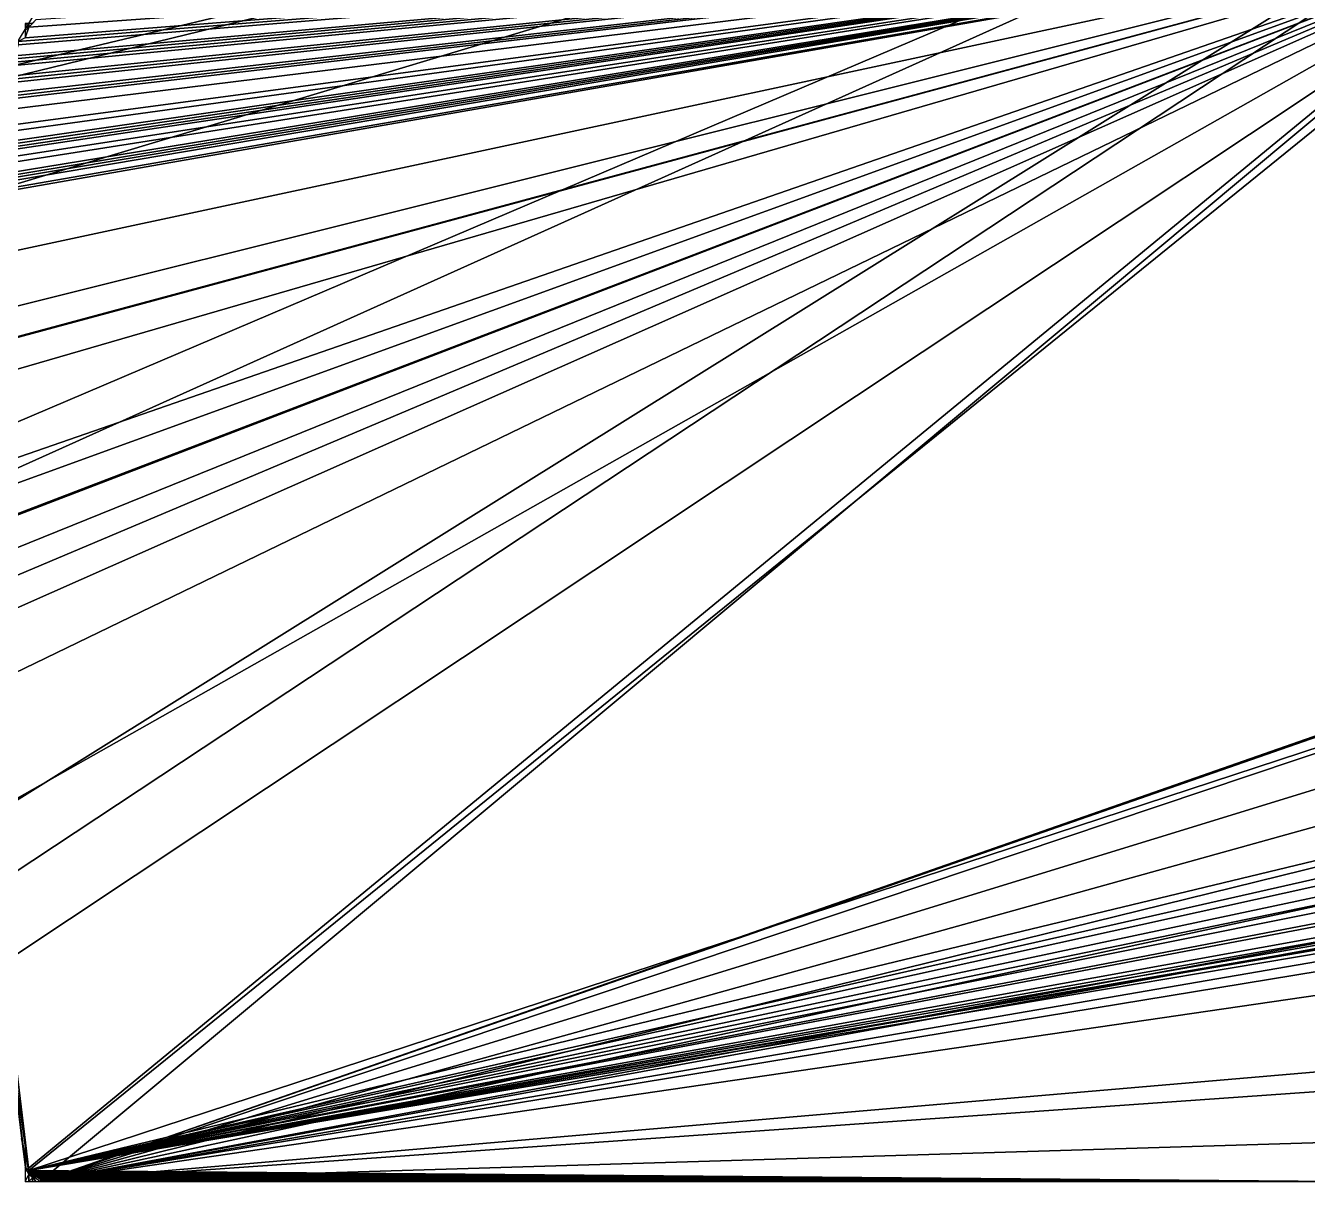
# Model space of a CAD drawing. Header units: metres. Extents: x -1103 to 901, y -902 to 905.
# Drawn here: x -582 to 133, y -900 to -255 of the extents above; entities that cross this region are included whole.
import ezdxf

# ---------------------------------------------------------------- set-up
doc = ezdxf.new("R2010")
doc.units = ezdxf.units.M
for name, color, linetype in [('OSM_BUILDING_ROOFS', 1, 'CONTINUOUS'), ('OSM_BUILDING_WALLS', 8, 'CONTINUOUS'), ('OSM_TERRAIN', 3, 'CONTINUOUS'), ('OSM_WATER_OUTLINES', 4, 'CONTINUOUS'), ('OSM_WATER_SURFACE', 5, 'CONTINUOUS')]:
    doc.layers.add(name, color=color, linetype=linetype)

msp = doc.modelspace()

# ---------------------------------------------------------------- linework, layer by layer
at = {"layer": 'OSM_BUILDING_ROOFS'}
msp.add_3dface([(-638.67, -235.55, 10.97), (-626.29, -274.95, 10.97), (-572.23, -186.63, 10.97)], dxfattribs=at)
at = {"layer": 'OSM_BUILDING_WALLS'}
for points in [[(-626.29, -274.95, 5.77), (-572.23, -186.63, 5.77), (-572.23, -186.63, 10.97)], [(-626.29, -274.95, 5.77), (-572.23, -186.63, 10.97), (-626.29, -274.95, 10.97)]]:
    msp.add_3dface(points, dxfattribs=at)
at = {"layer": 'OSM_TERRAIN'}
for points in [[(284, -194), (-640, -392), (-636, -424)], [(-640, -392), (284, -194), (-640, -356)], [(-640, -356), (284, -194), (-638, -354)], [(-638, -354), (284, -194), (-638, -350)], [(-638, -350), (284, -194), (-636, -348)], [(-634, -442), (284, -194), (-636, -442)], [(-636, -424), (-636, -442), (284, -194)], [(-636, -348), (284, -194), (-634, -346)], [(-634, -442), (-632, -460), (284, -194)], [(-634, -346), (284, -194), (-632, -344)], [(284, -194), (-632, -460), (-626, -510)], [(284, -194), (-630, -338), (-632, -344)], [(-626, -334), (-630, -338), (284, -194)], [(284, -194), (-626, -510), (-624, -524)], [(-626, -334), (284, -194), (-626, -330)], [(-626, -330), (284, -194), (-624, -328)], [(-622, -542), (284, -194), (-624, -542)], [(-624, -542), (284, -194), (-624, -524)], [(-624, -328), (284, -194), (-622, -326)], [(-620, -560), (284, -194), (-622, -542)], [(-622, -326), (284, -194), (-620, -324)], [(-620, -560), (-620, -576), (284, -194)], [(-620, -576), (-618, -594), (284, -194)], [(-620, -324), (284, -194), (-618, -318)], [(-612, -628), (284, -194), (-618, -594)], [(-618, -318), (284, -194), (-614, -314)], [(284, -194), (-608, -304), (-614, -314)], [(-604, -696), (284, -194), (-612, -628)], [(-608, -304), (284, -194), (-606, -298)], [(-606, -298), (284, -194), (-604, -296)], [(-604, -696), (-594, -778), (284, -194)], [(-604, -296), (284, -194), (-602, -294)], [(284, -194), (-600, -288), (-602, -294)], [(-600, -288), (284, -194), (-598, -286)], [(-598, -286), (284, -194), (-596, -284)], [(284, -194), (-594, -278), (-596, -284)], [(-594, -778), (-580, -894), (284, -194)], [(-594, -278), (284, -194), (-592, -276)], [(-592, -276), (284, -194), (-590, -274)], [(284, -194), (-588, -272), (-590, -274)], [(284, -194), (-586, -266), (-588, -272)], [(284, -194), (-586, -264), (-586, -266)], [(-586, -264), (284, -194), (-582, -262)], [(-582, -262), (284, -194), (-580, -256)], [(-580, -894), (254, -620), (284, -194)], [(284, -194), (-576, -252), (-580, -256)], [(-582, -256, 6.29), (-580, -256), (-582, -254, 6.18)], [(-580, -256), (-580, -254), (-582, -254, 6.18)], [(-582, -262), (-580, -256), (-582, -258)], [(-582, -258), (-580, -256), (-582, -256, 6.29)], [(-580, -256), (-576, -252), (-578, -254)], [(-580, -256), (-578, -254), (-580, -254)], [(-580, -894), (208, -704), (254, -620)], [(214, -714), (208, -704), (-580, -894)], [(-580, -894), (216, -718), (214, -714)], [(-580, -894), (220, -724), (216, -718)], [(-580, -894), (224, -728), (220, -724)], [(-580, -894), (228, -732), (224, -728)], [(-580, -894), (232, -738), (228, -732)], [(232, -740), (232, -738), (-580, -894)], [(238, -746), (232, -740), (-580, -894)], [(238, -746), (-580, -894), (242, -748)], [(-580, -894), (242, -750), (242, -748)], [(-580, -894), (244, -752), (242, -750)], [(-580, -894), (250, -754), (248, -752)], [(-580, -894), (248, -752), (244, -752)], [(-580, -894), (150, -900), (250, -754)], [(-592, -810), (-580, -894), (-594, -778)], [(-584, -876, 0.42), (-580, -894), (-592, -810)], [(-584, -876, 0.42), (-582, -892, 0.57), (-580, -894)], [(-582, -900, 0.68), (-580, -896, 0.61), (-582, -892, 0.57)], [(-580, -896, 0.61), (-580, -894), (-582, -892, 0.57)], [(-582, -900, 0.68), (-580, -900, 0.67), (-580, -896, 0.61)], [(-576, -900, 0.65), (-580, -894), (-578, -898, 0.63)], [(-576, -900, 0.65), (-574, -900, 0.64), (-580, -894)], [(-574, -900, 0.64), (-572, -900), (-580, -894)], [(-572, -900), (-570, -900), (-580, -894)], [(-568, -900), (-566, -900), (-580, -894)], [(-568, -900), (-580, -894), (-570, -900)], [(-566, -900), (-564, -900), (-580, -894)], [(-564, -900), (-562, -900), (-580, -894)], [(-560, -900), (-558, -900), (-580, -894)], [(-560, -900), (-580, -894), (-562, -900)], [(-558, -900), (-556, -900), (-580, -894)], [(-556, -900), (-554, -900), (-580, -894)], [(-554, -900), (-552, -900), (-580, -894)], [(-552, -900), (-550, -900), (-580, -894)], [(-548, -900), (-546, -900), (-580, -894)], [(-548, -900), (-580, -894), (-550, -900)], [(-546, -900), (-544, -900), (-580, -894)], [(-544, -900), (-542, -900), (-580, -894)], [(-540, -900), (-538, -900), (-580, -894)], [(-540, -900), (-580, -894), (-542, -900)], [(-538, -900), (-536, -900), (-580, -894)], [(-536, -900), (-534, -900), (-580, -894)], [(-532, -900), (-530, -900), (-580, -894)], [(-532, -900), (-580, -894), (-534, -900)], [(-530, -900), (-528, -900), (-580, -894)], [(-528, -900), (-526, -900), (-580, -894)], [(-524, -900), (-522, -900), (-580, -894)], [(-524, -900), (-580, -894), (-526, -900)], [(-522, -900), (-520, -900), (-580, -894)], [(-520, -900), (-518, -900), (-580, -894)], [(-516, -900), (-514, -900), (-580, -894)], [(-516, -900), (-580, -894), (-518, -900)], [(-514, -900), (-512, -900), (-580, -894)], [(-512, -900), (-510, -900), (-580, -894)], [(-508, -900), (-506, -900), (-580, -894)], [(-508, -900), (-580, -894), (-510, -900)], [(-506, -900), (-504, -900), (-580, -894)], [(-504, -900), (-502, -900), (-580, -894)], [(-500, -900), (-498, -900), (-580, -894)], [(-500, -900), (-580, -894), (-502, -900)], [(-498, -900), (-496, -900), (-580, -894)], [(-492, -900), (-490, -900), (-580, -894)], [(-492, -900), (-580, -894), (-494, -900)], [(-490, -900), (-488, -900), (-580, -894)], [(-488, -900), (-486, -900), (-580, -894)], [(-486, -900), (-484, -900), (-580, -894)], [(-484, -900), (-482, -900), (-580, -894)], [(-480, -900), (-478, -900), (-580, -894)], [(-480, -900), (-580, -894), (-482, -900)], [(-478, -900), (-476, -900), (-580, -894)], [(-476, -900), (-474, -900), (-580, -894)], [(-472, -900), (-470, -900), (-580, -894)], [(-472, -900), (-580, -894), (-474, -900)], [(-470, -900), (-468, -900), (-580, -894)], [(-468, -900), (-466, -900), (-580, -894)], [(-464, -900), (-462, -900), (-580, -894)], [(-464, -900), (-580, -894), (-466, -900)], [(-462, -900), (-460, -900), (-580, -894)], [(-460, -900), (-458, -900), (-580, -894)], [(-456, -900), (-454, -900), (-580, -894)], [(-456, -900), (-580, -894), (-458, -900)], [(-454, -900), (-452, -900), (-580, -894)], [(-452, -900), (-450, -900), (-580, -894)], [(-444, -900), (-442, -900), (-580, -894)], [(-444, -900), (-580, -894), (-446, -900)], [(-442, -900), (-440, -900), (-580, -894)], [(-440, -900), (-438, -900), (-580, -894)], [(-438, -900), (-436, -900), (-580, -894)], [(-432, -900), (-430, -900), (-580, -894)], [(-432, -900), (-580, -894), (-434, -900)], [(-430, -900), (-428, -900), (-580, -894)], [(-428, -900), (-426, -900), (-580, -894)], [(-424, -900), (-422, -900), (-580, -894)], [(-424, -900), (-580, -894), (-426, -900)], [(-422, -900), (-420, -900), (-580, -894)], [(-420, -900), (-418, -900), (-580, -894)], [(-416, -900), (-414, -900), (-580, -894)], [(-416, -900), (-580, -894), (-418, -900)], [(-414, -900), (-412, -900), (-580, -894)], [(-412, -900), (-410, -900), (-580, -894)], [(-410, -900), (-408, -900), (-580, -894)], [(-408, -900), (-406, -900), (-580, -894)], [(-404, -900), (-402, -900), (-580, -894)], [(-404, -900), (-580, -894), (-406, -900)], [(-402, -900), (-400, -900), (-580, -894)], [(-400, -900), (-398, -900), (-580, -894)], [(-396, -900), (-394, -900), (-580, -894)], [(-396, -900), (-580, -894), (-398, -900)], [(-394, -900), (-392, -900), (-580, -894)], [(-392, -900), (-390, -900), (-580, -894)], [(-388, -900), (-386, -900), (-580, -894)], [(-388, -900), (-580, -894), (-390, -900)], [(-386, -900), (-384, -900), (-580, -894)], [(-384, -900), (-382, -900), (-580, -894)], [(-382, -900), (-380, -900), (-580, -894)], [(-380, -900), (-378, -900), (-580, -894)], [(-376, -900), (-374, -900), (-580, -894)], [(-376, -900), (-580, -894), (-378, -900)], [(-374, -900), (-372, -900), (-580, -894)], [(-372, -900), (-370, -900), (-580, -894)], [(-368, -900), (-366, -900), (-580, -894)], [(-368, -900), (-580, -894), (-370, -900)], [(-366, -900), (-364, -900), (-580, -894)], [(-360, -900), (-358, -900), (-580, -894)], [(-360, -900), (-580, -894), (-362, -900)], [(-358, -900), (-356, -900), (-580, -894)], [(-356, -900), (-354, -900), (-580, -894)], [(-352, -900), (-350, -900), (-580, -894)], [(-350, -900), (-348, -900), (-580, -894)], [(-344, -900), (-342, -900), (-580, -894)], [(-344, -900), (-580, -894), (-346, -900)], [(-342, -900), (-340, -900), (-580, -894)], [(-340, -900), (-338, -900), (-580, -894)], [(-336, -900), (-334, -900), (-580, -894)], [(-336, -900), (-580, -894), (-338, -900)], [(-334, -900), (-332, -900), (-580, -894)], [(-332, -900), (-330, -900), (-580, -894)], [(-328, -900), (-326, -900), (-580, -894)], [(-328, -900), (-580, -894), (-330, -900)], [(-326, -900), (-324, -900), (-580, -894)], [(-324, -900), (-322, -900), (-580, -894)], [(-320, -900), (-318, -900), (-580, -894)], [(-320, -900), (-580, -894), (-322, -900)], [(-318, -900), (-316, -900), (-580, -894)], [(-316, -900), (-314, -900), (-580, -894)], [(-312, -900), (-310, -900), (-580, -894)], [(-312, -900), (-580, -894), (-314, -900)], [(-310, -900), (-308, -900), (-580, -894)], [(-308, -900), (-306, -900), (-580, -894)], [(-304, -900), (-302, -900), (-580, -894)], [(-304, -900), (-580, -894), (-306, -900)], [(-302, -900), (-300, -900), (-580, -894)], [(-300, -900), (-298, -900), (-580, -894)], [(-296, -900), (-294, -900), (-580, -894)], [(-296, -900), (-580, -894), (-298, -900)], [(-294, -900), (-292, -900), (-580, -894)], [(-292, -900), (-290, -900), (-580, -894)], [(-284, -900), (-282, -900), (-580, -894)], [(-284, -900), (-580, -894), (-286, -900)], [(-282, -900), (-280, -900), (-580, -894)], [(-280, -900), (-278, -900), (-580, -894)], [(-276, -900), (-274, -900), (-580, -894)], [(-276, -900), (-580, -894), (-278, -900)], [(-274, -900), (-272, -900), (-580, -894)], [(-272, -900), (-270, -900), (-580, -894)], [(-268, -900), (-266, -900), (-580, -894)], [(-268, -900), (-580, -894), (-270, -900)], [(-266, -900), (-264, -900), (-580, -894)], [(-264, -900), (-262, -900), (-580, -894)], [(-260, -900), (-258, -900), (-580, -894)], [(-260, -900), (-580, -894), (-262, -900)], [(-258, -900), (-256, -900), (-580, -894)], [(-256, -900), (-254, -900), (-580, -894)], [(-252, -900), (-250, -900), (-580, -894)], [(-250, -900), (-248, -900), (-580, -894)], [(-244, -900), (-242, -900), (-580, -894)], [(-244, -900), (-580, -894), (-246, -900)], [(-242, -900), (-240, -900), (-580, -894)], [(-240, -900), (-238, -900), (-580, -894)], [(-236, -900), (-234, -900), (-580, -894)], [(-236, -900), (-580, -894), (-238, -900)], [(-234, -900), (-232, -900), (-580, -894)], [(-232, -900), (-230, -900), (-580, -894)], [(-224, -900), (-222, -900), (-580, -894)], [(-224, -900), (-580, -894), (-226, -900)], [(-222, -900), (-220, -900), (-580, -894)], [(-220, -900), (-218, -900), (-580, -894)], [(-216, -900), (-214, -900), (-580, -894)], [(-216, -900), (-580, -894), (-218, -900)], [(-214, -900), (-212, -900), (-580, -894)], [(-212, -900), (-210, -900), (-580, -894)], [(-208, -900), (-206, -900), (-580, -894)], [(-208, -900), (-580, -894), (-210, -900)], [(-206, -900), (-204, -900), (-580, -894)], [(-204, -900), (-202, -900), (-580, -894)], [(-200, -900), (-198, -900), (-580, -894)], [(-200, -900), (-580, -894), (-202, -900)], [(-198, -900), (-196, -900), (-580, -894)], [(-196, -900), (-194, -900), (-580, -894)], [(-194, -900), (-192, -900), (-580, -894)], [(-192, -900), (-190, -900), (-580, -894)], [(-188, -900), (-186, -900), (-580, -894)], [(-188, -900), (-580, -894), (-190, -900)], [(-186, -900), (-184, -900), (-580, -894)], [(-184, -900), (-182, -900), (-580, -894)], [(-182, -900), (-180, -900), (-580, -894)], [(-180, -900), (-178, -900), (-580, -894)], [(-176, -900), (-174, -900), (-580, -894)], [(-176, -900), (-580, -894), (-178, -900)], [(-174, -900), (-172, -900), (-580, -894)], [(-172, -900), (-170, -900), (-580, -894)], [(-170, -900), (-168, -900), (-580, -894)], [(-164, -900), (-162, -900), (-580, -894)], [(-164, -900), (-580, -894), (-166, -900)], [(-162, -900), (-160, -900), (-580, -894)], [(-156, -900), (-154, -900), (-580, -894)], [(-156, -900), (-580, -894), (-158, -900)], [(-154, -900), (-152, -900), (-580, -894)], [(-152, -900), (-150, -900), (-580, -894)], [(-148, -900), (-146, -900), (-580, -894)], [(-148, -900), (-580, -894), (-150, -900)], [(-146, -900), (-144, -900), (-580, -894)], [(-144, -900), (-142, -900), (-580, -894)], [(-140, -900), (-138, -900), (-580, -894)], [(-140, -900), (-580, -894), (-142, -900)], [(-138, -900), (-136, -900), (-580, -894)], [(-136, -900), (-134, -900), (-580, -894)], [(-134, -900), (-132, -900), (-580, -894)], [(-132, -900), (-130, -900), (-580, -894)], [(-128, -900), (-126, -900), (-580, -894)], [(-128, -900), (-580, -894), (-130, -900)], [(-126, -900), (-124, -900), (-580, -894)], [(-124, -900), (-122, -900), (-580, -894)], [(-120, -900), (-118, -900), (-580, -894)], [(-120, -900), (-580, -894), (-122, -900)], [(-118, -900), (-116, -900), (-580, -894)], [(-116, -900), (-114, -900), (-580, -894)], [(-112, -900), (-110, -900), (-580, -894)], [(-112, -900), (-580, -894), (-114, -900)], [(-110, -900), (-108, -900), (-580, -894)], [(-104, -900), (-102, -900), (-580, -894)], [(-104, -900), (-580, -894), (-106, -900)], [(-102, -900), (-100, -900), (-580, -894)], [(-100, -900), (-98, -900), (-580, -894)], [(-96, -900), (-94, -900), (-580, -894)], [(-96, -900), (-580, -894), (-98, -900)], [(-94, -900), (-92, -900), (-580, -894)], [(-92, -900), (-90, -900), (-580, -894)], [(-88, -900), (-86, -900), (-580, -894)], [(-86, -900), (-84, -900), (-580, -894)], [(-84, -900), (-82, -900), (-580, -894)], [(-76, -900), (-74, -900), (-580, -894)], [(-76, -900), (-580, -894), (-78, -900)], [(-74, -900), (-72, -900), (-580, -894)], [(-72, -900), (-70, -900), (-580, -894)], [(-68, -900), (-66, -900), (-580, -894)], [(-68, -900), (-580, -894), (-70, -900)], [(-66, -900), (-64, -900), (-580, -894)], [(-64, -900), (-62, -900), (-580, -894)], [(-62, -900), (-60, -900), (-580, -894)], [(-60, -900), (-58, -900), (-580, -894)], [(-56, -900), (-54, -900), (-580, -894)], [(-56, -900), (-580, -894), (-58, -900)], [(-54, -900), (-52, -900), (-580, -894)], [(-52, -900), (-50, -900), (-580, -894)], [(-48, -900), (-46, -900), (-580, -894)], [(-48, -900), (-580, -894), (-50, -900)], [(-46, -900), (-44, -900), (-580, -894)], [(-44, -900), (-42, -900), (-580, -894)], [(-42, -900), (-40, -900), (-580, -894)], [(-40, -900), (-38, -900), (-580, -894)], [(-36, -900), (-580, -894), (-38, -900)], [(-36, -900), (-34, -900), (-580, -894)], [(-34, -900), (-32, -900), (-580, -894)], [(-32, -900), (-30, -900), (-580, -894)], [(-28, -900), (-26, -900), (-580, -894)], [(-28, -900), (-580, -894), (-30, -900)], [(-26, -900), (-24, -900), (-580, -894)], [(-24, -900), (-22, -900), (-580, -894)], [(-20, -900), (-18, -900), (-580, -894)], [(-20, -900), (-580, -894), (-22, -900)], [(-18, -900), (-16, -900), (-580, -894)], [(-16, -900), (-14, -900), (-580, -894)], [(-14, -900), (-12, -900), (-580, -894)], [(-12, -900), (-10, -900), (-580, -894)], [(-8, -900), (-580, -894), (-10, -900)], [(-8, -900), (-6, -900), (-580, -894)], [(-4, -900), (-2, -900), (-580, -894)], [(-4, -900), (-580, -894), (-6, -900)], [(-2, -900), (0, -900), (-580, -894)], [(0, -900), (2, -900), (-580, -894)], [(8, -900), (10, -900), (-580, -894)], [(8, -900), (-580, -894), (6, -900)], [(10, -900), (12, -900), (-580, -894)], [(12, -900), (14, -900), (-580, -894)], [(16, -900), (18, -900), (-580, -894)], [(16, -900), (-580, -894), (14, -900)], [(18, -900), (20, -900), (-580, -894)], [(20, -900), (22, -900), (-580, -894)], [(24, -900), (26, -900), (-580, -894)], [(24, -900), (-580, -894), (22, -900)], [(26, -900), (28, -900), (-580, -894)], [(28, -900), (30, -900), (-580, -894)], [(32, -900), (-580, -894), (30, -900)], [(32, -900), (34, -900), (-580, -894)], [(34, -900), (36, -900), (-580, -894)], [(36, -900), (38, -900), (-580, -894)], [(44, -900), (46, -900), (-580, -894)], [(44, -900), (-580, -894), (42, -900)], [(46, -900), (48, -900), (-580, -894)], [(48, -900), (50, -900), (-580, -894)], [(50, -900), (52, -900), (-580, -894)], [(52, -900), (54, -900), (-580, -894)], [(56, -900), (58, -900), (-580, -894)], [(56, -900), (-580, -894), (54, -900)], [(58, -900), (60, -900), (-580, -894)], [(60, -900), (62, -900), (-580, -894)], [(62, -900), (64, -900), (-580, -894)], [(64, -900), (66, -900), (-580, -894)], [(72, -900), (74, -900), (-580, -894)], [(72, -900), (-580, -894), (70, -900)], [(74, -900), (76, -900), (-580, -894)], [(76, -900), (78, -900), (-580, -894)], [(80, -900), (82, -900), (-580, -894)], [(80, -900), (-580, -894), (78, -900)], [(82, -900), (84, -900), (-580, -894)], [(84, -900), (86, -900), (-580, -894)], [(86, -900), (88, -900), (-580, -894)], [(88, -900), (90, -900), (-580, -894)], [(92, -900), (94, -900), (-580, -894)], [(92, -900), (-580, -894), (90, -900)], [(94, -900), (96, -900), (-580, -894)], [(96, -900), (98, -900), (-580, -894)], [(98, -900), (100, -900), (-580, -894)], [(100, -900), (102, -900), (-580, -894)], [(108, -900), (110, -900), (-580, -894)], [(108, -900), (-580, -894), (106, -900)], [(110, -900), (112, -900), (-580, -894)], [(112, -900), (114, -900), (-580, -894)], [(116, -900), (118, -900), (-580, -894)], [(116, -900), (-580, -894), (114, -900)], [(118, -900), (120, -900), (-580, -894)], [(120, -900), (122, -900), (-580, -894)], [(124, -900), (126, -900), (-580, -894)], [(126, -900), (128, -900), (-580, -894)], [(128, -900), (130, -900), (-580, -894)], [(136, -900), (138, -900), (-580, -894)], [(136, -900), (-580, -894), (134, -900)], [(138, -900), (140, -900), (-580, -894)], [(140, -900), (142, -900), (-580, -894)], [(144, -900), (146, -900), (-580, -894)], [(144, -900), (-580, -894), (142, -900)], [(146, -900), (148, -900), (-580, -894)], [(148, -900), (150, -900), (-580, -894)], [(-578, -898, 0.63), (-580, -894), (-580, -896, 0.61)], [(-496, -900), (-494, -900), (-580, -894)], [(-450, -900), (-448, -900), (-580, -894)], [(-448, -900), (-446, -900), (-580, -894)], [(-436, -900), (-434, -900), (-580, -894)], [(-364, -900), (-362, -900), (-580, -894)], [(-354, -900), (-352, -900), (-580, -894)], [(-348, -900), (-346, -900), (-580, -894)], [(-290, -900), (-288, -900), (-580, -894)], [(-288, -900), (-286, -900), (-580, -894)], [(-254, -900), (-252, -900), (-580, -894)], [(-248, -900), (-246, -900), (-580, -894)], [(-226, -900), (-580, -894), (-228, -900)], [(-168, -900), (-166, -900), (-580, -894)], [(-160, -900), (-158, -900), (-580, -894)], [(-108, -900), (-106, -900), (-580, -894)], [(-88, -900), (-580, -894), (-90, -900)], [(-82, -900), (-80, -900), (-580, -894)], [(-78, -900), (-580, -894), (-80, -900)], [(2, -900), (4, -900), (-580, -894)], [(4, -900), (6, -900), (-580, -894)], [(38, -900), (40, -900), (-580, -894)], [(40, -900), (42, -900), (-580, -894)], [(66, -900), (68, -900), (-580, -894)], [(68, -900), (70, -900), (-580, -894)], [(102, -900), (104, -900), (-580, -894)], [(106, -900), (-580, -894), (104, -900)], [(122, -900), (124, -900), (-580, -894)], [(130, -900), (132, -900), (-580, -894)], [(134, -900), (-580, -894), (132, -900)], [(-230, -900), (-228, -900), (-580, -894)], [(-580, -900, 0.67), (-578, -898, 0.63), (-580, -896, 0.61)], [(-580, -900, 0.67), (-578, -900, 0.66), (-578, -898, 0.63)], [(-578, -900, 0.66), (-576, -900, 0.65), (-578, -898, 0.63)]]:
    msp.add_3dface(points, dxfattribs=at)
at = {"layer": 'OSM_WATER_OUTLINES'}
msp.add_polyline3d([(-541.97, -191.01, 1), (-595.5, -279.1, 1), (-600.1, -286.66, 1), (-645.41, -361.21, 1), (-630.03, -494.95, 1), (-626.57, -520.15, 1), (-605.85, -699.14, 1), (-601.5, -736.6, 1), (-581.53, -893.84, 1), (-573.74, -900, 1), (428.28, -900, 1)], dxfattribs=at)
at = {"layer": 'OSM_WATER_SURFACE'}
for points in [[(476.48, -23.24, 1), (-600.1, -286.66, 1), (-645.41, -361.21, 1)], [(476.48, -23.24, 1), (-645.41, -361.21, 1), (-630.03, -494.95, 1)], [(476.48, -23.24, 1), (-630.03, -494.95, 1), (-626.57, -520.15, 1)], [(476.48, -23.24, 1), (-626.57, -520.15, 1), (-605.85, -699.14, 1)], [(476.48, -23.24, 1), (-605.85, -699.14, 1), (-601.5, -736.6, 1)], [(476.48, -23.24, 1), (-601.5, -736.6, 1), (-581.53, -893.84, 1)], [(476.48, -23.24, 1), (-595.5, -279.1, 1), (-600.1, -286.66, 1)], [(476.48, -23.24, 1), (-541.97, -191.01, 1), (-595.5, -279.1, 1)], [(476.48, -23.24, 1), (-581.53, -893.84, 1), (-573.74, -900, 1)], [(476.48, -23.24, 1), (-573.74, -900, 1), (232.34, -618.32, 1)], [(-573.74, -900, 1), (217.96, -624.36, 1), (232.34, -618.32, 1)], [(-573.74, -900, 1), (205.5, -638.35, 1), (217.96, -624.36, 1)], [(-573.74, -900, 1), (201.79, -661.47, 1), (205.5, -638.35, 1)], [(-573.74, -900, 1), (200.46, -684.6, 1), (201.79, -661.47, 1)], [(-573.74, -900, 1), (209.35, -707.12, 1), (200.46, -684.6, 1)], [(-573.74, -900, 1), (224.03, -727.89, 1), (209.35, -707.12, 1)], [(-573.74, -900, 1), (243.16, -747.47, 1), (224.03, -727.89, 1)], [(-573.74, -900, 1), (245.89, -750.4, 1), (243.16, -747.47, 1)], [(-573.74, -900, 1), (255.31, -757.2, 1), (245.89, -750.4, 1)], [(-573.74, -900, 1), (279.77, -759.7, 1), (255.31, -757.2, 1)], [(-573.74, -900, 1), (307.02, -771.62, 1), (279.77, -759.7, 1)], [(-573.74, -900, 1), (374.64, -818.6, 1), (307.04, -771.62, 1)], [(-573.74, -900, 1), (307.04, -771.62, 1), (307.02, -771.62, 1)], [(-573.74, -900, 1), (382.26, -832.81, 1), (374.64, -818.6, 1)], [(-573.74, -900, 1), (411.37, -870.06, 1), (382.26, -832.81, 1)], [(-573.74, -900, 1), (428.28, -900, 1), (411.37, -870.06, 1)]]:
    msp.add_3dface(points, dxfattribs=at)

doc.saveas('drawing.dxf')
